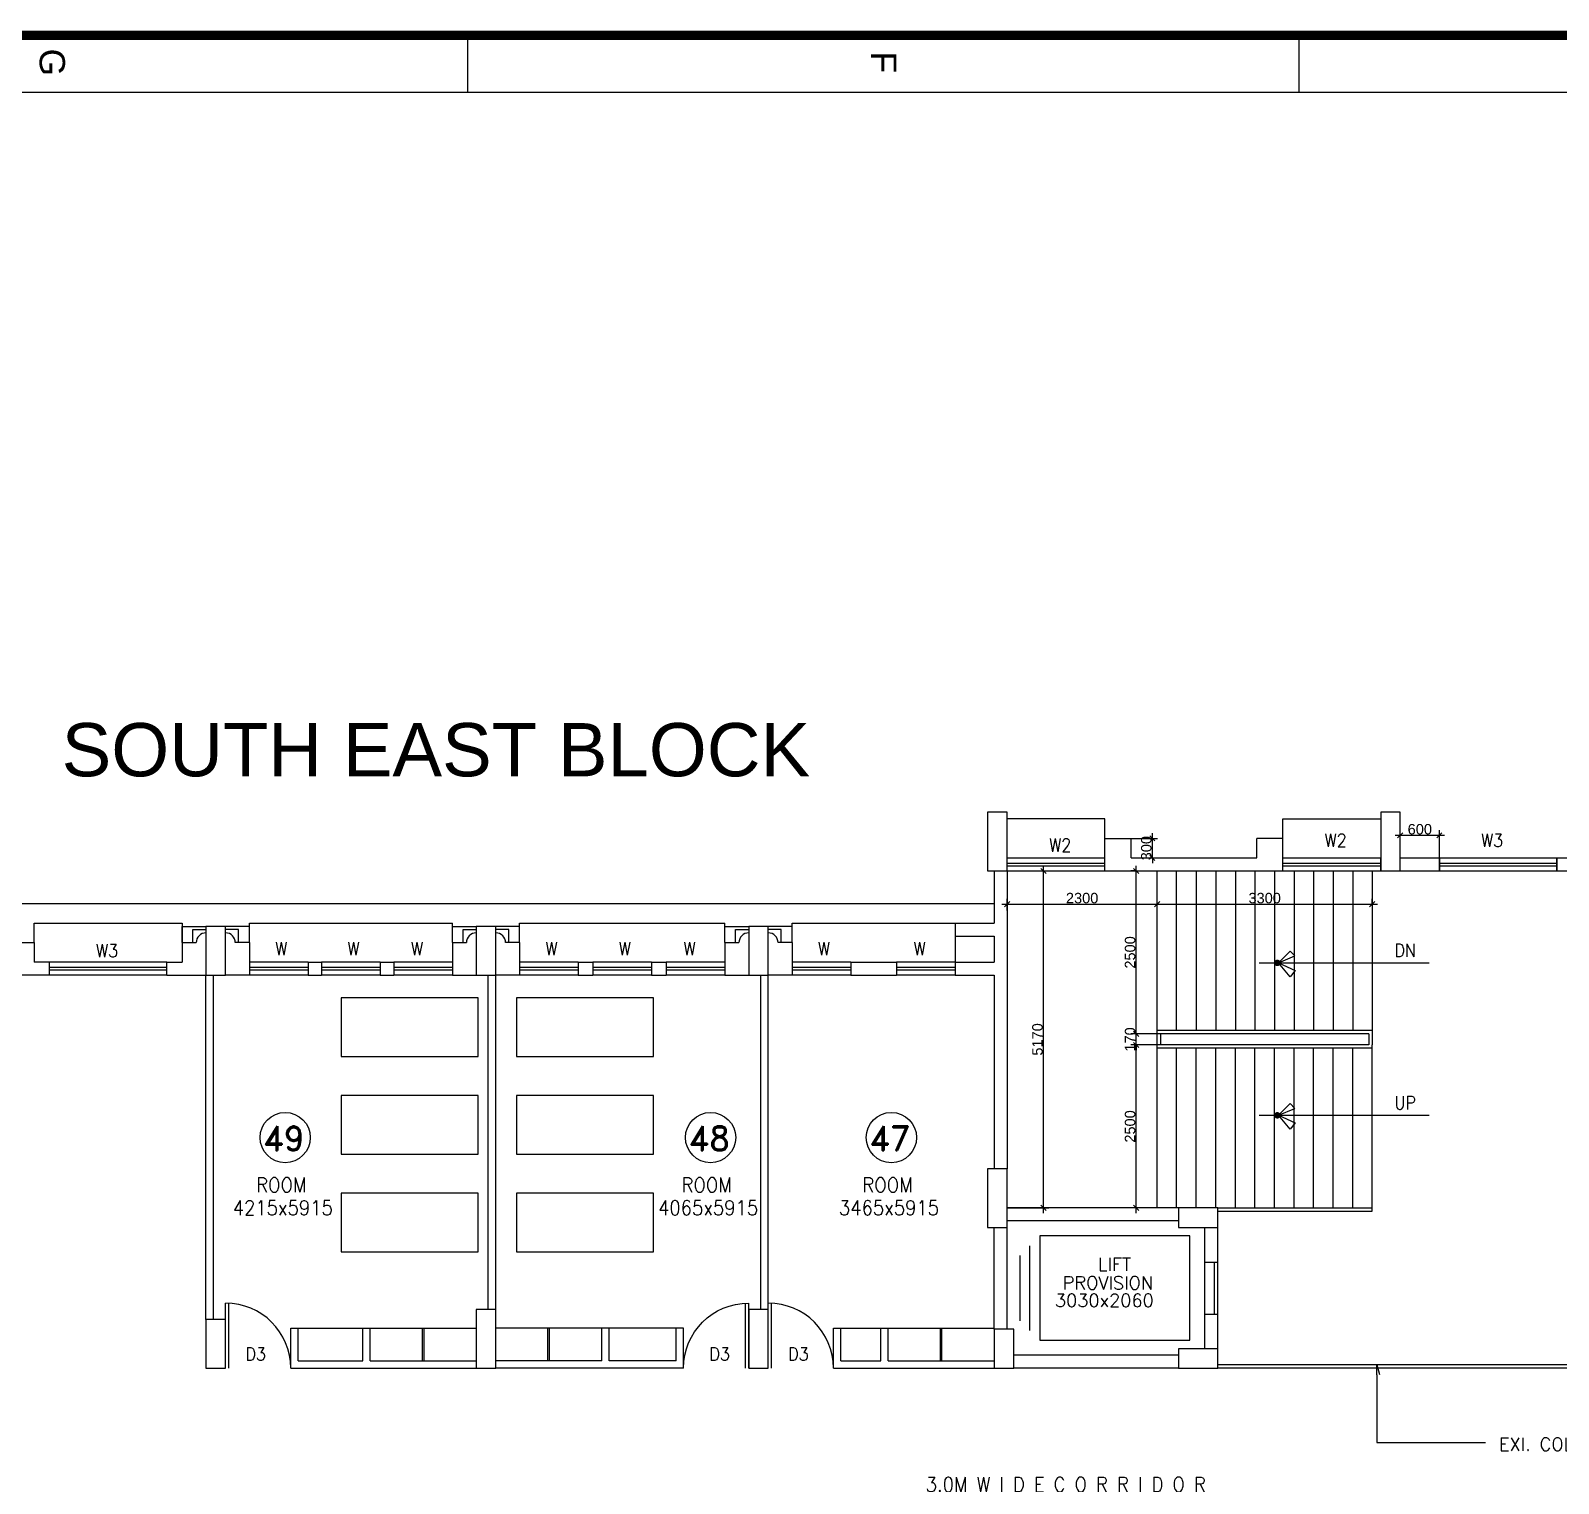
# Model space of a CAD drawing. Extents: x 10161149 to 10263331, y -3696053 to -3547728.
# Drawn here: x 10180030 to 10203467, y -3570020 to -3547728 of the extents above; entities that cross this region are included whole.
import ezdxf
from ezdxf.enums import TextEntityAlignment as Align

# ---------------------------------------------------------------- set-up
doc = ezdxf.new("R2010")
doc.units = 0
doc.header["$MEASUREMENT"] = 0
doc.header["$PDMODE"] = 35
doc.linetypes.add('DASHED', pattern=[0.75, 0.5, -0.25])
doc.layers.get('0').update_dxf_attribs({"linetype": 'CONTINUOUS'})
doc.layers.get('Defpoints').update_dxf_attribs({"linetype": 'CONTINUOUS'})
for name, color, linetype in [('25', 6, 'CONTINUOUS'), ('35', 1, 'CONTINUOUS'), ('5', 3, 'CONTINUOUS'), ('COL', 2, 'CONTINUOUS'), ('DAS', 1, 'DASHED'), ('DIM', 8, 'CONTINUOUS'), ('dim1', 5, 'CONTINUOUS'), ('DOOR', 31, 'CONTINUOUS'), ('Exi. Walls', 170, 'CONTINUOUS'), ('Staircase', 7, 'CONTINUOUS'), ('TITLE', 7, 'CONTINUOUS'), ('TXW', 6, 'CONTINUOUS'), ('Window', 4, 'CONTINUOUS')]:
    doc.layers.add(name, color=color, linetype=linetype)
doc.styles.add('ARIAL', font='arial.ttf', dxfattribs={"width": 0.75})
doc.styles.add('RD', font='ROMAND')
doc.styles.add('ROMANS', font='arial.ttf')
doc.styles.get("Standard").update_dxf_attribs({"font": 'romans.shx'})
doc.dimstyles.new('int. dim', dxfattribs={"dimtxt": 160, "dimasz": 80, "dimexe": 80, "dimexo": 0, "dimgap": 10, "dimtad": 1, "dimdec": 0, "dimzin": 12, "dimdsep": 46, "dimtxsty": 'ROMANS', "dimblk": 'OBLIQUE', "dimcen": 1.5, "dimdle": 80, "dimclrd": 5, "dimclre": 5, "dimclrt": 4, "dimadec": 0, "dimazin": 0, "dimtfac": 1, "dimtdec": 0, "dimtix": 1, "dimtmove": 2, "dimatfit": 3, "dimfxl": 1, "dimtolj": 1, "dimtzin": 0, "dimlwd": -1, "dimlwe": -1, "dimarcsym": 0})

# ---------------------------------------------------------------- blocks, each defined once
blk = doc.blocks.new('UPP')
at = {"layer": 'Staircase'}
blk.add_line((3, 0), (-23.09, 0), dxfattribs=at)
blk.add_lwpolyline([(0, 0), (-2.56, -1.17), (-1.76, -2.15), (0, 0), (-2.47, 1.07), (-1.76, 1.79)], close=True, dxfattribs=at)
at = {"layer": 'Staircase', "const_width": 0.5}
blk.add_lwpolyline([(-0.05, 0, 1), (0.45, 0, 1)], format="xyb", close=True, dxfattribs=at)
blk = doc.blocks.new('_Oblique')
at = {"color": 0, "linetype": 'ByBlock', "lineweight": -2}
blk.add_line((-0.5, -0.5), (0.5, 0.5), dxfattribs=at)
blk = doc.blocks.new('*D147')
at = {"layer": 'Defpoints', "color": 0, "lineweight": -3, "transparency": 16777216}
for p in [(10197311, -3561231), (10200611, -3561131), (10200611, -3561131)]:
    blk.add_point(p, dxfattribs=at)
at = {"layer": 'dim1', "color": 5, "transparency": 16777216}
for p, q in [((10197311, -3561231), (10197311, -3561051)), ((10200611, -3561131), (10200611, -3561051)), ((10197231, -3561131), (10200691, -3561131))]:
    blk.add_line(p, q, dxfattribs=at)
at = {"layer": 'dim1', "color": 5, "transparency": 16777216, "xscale": 80, "yscale": 80, "zscale": 80, "rotation": 180}
blk.add_blockref('_Oblique', (10197311, -3561131), dxfattribs=at)
at = {"layer": 'dim1', "color": 5, "transparency": 16777216, "xscale": 80, "yscale": 80, "zscale": 80}
blk.add_blockref('_Oblique', (10200611, -3561131), dxfattribs=at)
at = {"layer": 'dim1', "color": 4, "transparency": 16777216, "insert": (10198961, -3561040), "char_height": 160, "attachment_point": 5, "style": 'ROMANS'}
blk.add_mtext('\\A1;3300', dxfattribs=at)
blk = doc.blocks.new('WINP')
at = {"layer": 'Window'}
for p, q in [((0, 0), (0, 1)), ((0, 1), (1, 1)), ((1, 0), (1, 1)), ((0, 0.6), (1, 0.6)), ((0, 0.4), (1, 0.4)), ((0, 0), (1, 0))]:
    blk.add_line(p, q, dxfattribs=at)
blk = doc.blocks.new('*D148')
at = {"layer": 'Defpoints', "color": 0, "lineweight": -3, "transparency": 16777216}
for p in [(10195011, -3560623), (10195568, -3560623), (10195011, -3565793)]:
    blk.add_point(p, dxfattribs=at)
at = {"layer": 'dim1', "color": 5, "transparency": 16777216}
for p, q in [((10195568, -3565873), (10195568, -3560543)), ((10195011, -3560623), (10195648, -3560623)), ((10195011, -3565793), (10195648, -3565793))]:
    blk.add_line(p, q, dxfattribs=at)
at = {"layer": 'dim1', "color": 5, "transparency": 16777216, "xscale": 80, "yscale": 80, "zscale": 80}
for p, rotation in [((10195568, -3560623), 90), ((10195568, -3565793), 270)]:
    blk.add_blockref('_Oblique', p, dxfattribs=dict(at, rotation=rotation))
at = {"layer": 'dim1', "color": 4, "transparency": 16777216, "insert": (10195476, -3563208), "char_height": 160, "attachment_point": 5, "rotation": 90, "style": 'ROMANS'}
blk.add_mtext('\\A1;5170', dxfattribs=at)
blk = doc.blocks.new('*D149')
at = {"layer": 'Defpoints', "color": 0, "lineweight": -3, "transparency": 16777216}
for p in [(10196989, -3560623), (10196989, -3560623), (10197361, -3563123)]:
    blk.add_point(p, dxfattribs=at)
at = {"layer": 'dim1', "color": 5, "transparency": 16777216}
for p, q in [((10196989, -3563203), (10196989, -3560543)), ((10196989, -3560623), (10196909, -3560623)), ((10197361, -3563123), (10196909, -3563123))]:
    blk.add_line(p, q, dxfattribs=at)
at = {"layer": 'dim1', "color": 5, "transparency": 16777216, "xscale": 80, "yscale": 80, "zscale": 80}
for p, rotation in [((10196989, -3560623), 90), ((10196989, -3563123), 270)]:
    blk.add_blockref('_Oblique', p, dxfattribs=dict(at, rotation=rotation))
at = {"layer": 'dim1', "color": 4, "transparency": 16777216, "insert": (10196897, -3561873), "char_height": 160, "attachment_point": 5, "rotation": 90, "style": 'ROMANS'}
blk.add_mtext('\\A1;2500', dxfattribs=at)
blk = doc.blocks.new('*D150')
at = {"layer": 'Defpoints', "color": 0, "lineweight": -3, "transparency": 16777216}
for p in [(10196989, -3563293), (10197361, -3563293), (10197311, -3565793)]:
    blk.add_point(p, dxfattribs=at)
at = {"layer": 'dim1', "color": 5, "transparency": 16777216}
for p, q in [((10197361, -3563293), (10196909, -3563293)), ((10196989, -3565873), (10196989, -3563213)), ((10197311, -3565793), (10196909, -3565793))]:
    blk.add_line(p, q, dxfattribs=at)
at = {"layer": 'dim1', "color": 5, "transparency": 16777216, "xscale": 80, "yscale": 80, "zscale": 80}
for p, rotation in [((10196989, -3563293), 90), ((10196989, -3565793), 270)]:
    blk.add_blockref('_Oblique', p, dxfattribs=dict(at, rotation=rotation))
at = {"layer": 'dim1', "color": 4, "transparency": 16777216, "insert": (10196897, -3564543), "char_height": 160, "attachment_point": 5, "rotation": 90, "style": 'ROMANS'}
blk.add_mtext('\\A1;2500', dxfattribs=at)
blk = doc.blocks.new('*D151')
at = {"layer": 'Defpoints', "color": 0, "lineweight": -3, "transparency": 16777216}
for p in [(10196989, -3563123), (10197361, -3563123), (10197361, -3563293)]:
    blk.add_point(p, dxfattribs=at)
at = {"layer": 'dim1', "color": 5, "transparency": 16777216}
for p, q in [((10197361, -3563123), (10196909, -3563123)), ((10196989, -3563123), (10196989, -3563043)), ((10196989, -3563293), (10196989, -3563123)), ((10197361, -3563293), (10196909, -3563293)), ((10196989, -3563293), (10196989, -3563373))]:
    blk.add_line(p, q, dxfattribs=at)
at = {"layer": 'dim1', "color": 5, "transparency": 16777216, "xscale": 80, "yscale": 80, "zscale": 80}
for p, rotation in [((10196989, -3563123), 270), ((10196989, -3563293), 90)]:
    blk.add_blockref('_Oblique', p, dxfattribs=dict(at, rotation=rotation))
at = {"layer": 'dim1', "color": 4, "transparency": 16777216, "insert": (10196897, -3563208), "char_height": 160, "attachment_point": 5, "rotation": 90, "style": 'ROMANS'}
blk.add_mtext('\\A1;170', dxfattribs=at)
blk = doc.blocks.new('*D152')
at = {"layer": 'Defpoints', "color": 0, "lineweight": -3, "transparency": 16777216}
for p in [(10195011, -3561231), (10197311, -3561131), (10197311, -3561231)]:
    blk.add_point(p, dxfattribs=at)
at = {"layer": 'dim1', "color": 5, "transparency": 16777216}
for p, q in [((10195011, -3561231), (10195011, -3561051)), ((10197311, -3561231), (10197311, -3561051)), ((10194931, -3561131), (10197391, -3561131))]:
    blk.add_line(p, q, dxfattribs=at)
at = {"layer": 'dim1', "color": 5, "transparency": 16777216, "xscale": 80, "yscale": 80, "zscale": 80, "rotation": 180}
blk.add_blockref('_Oblique', (10195011, -3561131), dxfattribs=at)
at = {"layer": 'dim1', "color": 5, "transparency": 16777216, "xscale": 80, "yscale": 80, "zscale": 80}
blk.add_blockref('_Oblique', (10197311, -3561131), dxfattribs=at)
at = {"layer": 'dim1', "color": 4, "transparency": 16777216, "insert": (10196161, -3561040), "char_height": 160, "attachment_point": 5, "style": 'ROMANS'}
blk.add_mtext('\\A1;2300', dxfattribs=at)
blk = doc.blocks.new('*D153')
at = {"layer": 'Defpoints', "color": 0, "lineweight": -3, "transparency": 16777216}
for p in [(10196911, -3560123), (10197238, -3560123), (10196911, -3560423)]:
    blk.add_point(p, dxfattribs=at)
at = {"layer": 'dim1', "color": 5, "transparency": 16777216}
for p, q in [((10196911, -3560123), (10197318, -3560123)), ((10197238, -3560123), (10197238, -3560043)), ((10197238, -3560423), (10197238, -3560123)), ((10196911, -3560423), (10197318, -3560423)), ((10197238, -3560423), (10197238, -3560503))]:
    blk.add_line(p, q, dxfattribs=at)
at = {"layer": 'dim1', "color": 5, "transparency": 16777216, "xscale": 80, "yscale": 80, "zscale": 80}
for p, rotation in [((10197238, -3560123), 270), ((10197238, -3560423), 90)]:
    blk.add_blockref('_Oblique', p, dxfattribs=dict(at, rotation=rotation))
at = {"layer": 'dim1', "color": 4, "transparency": 16777216, "insert": (10197146, -3560273), "char_height": 160, "attachment_point": 5, "rotation": 90, "style": 'ROMANS'}
blk.add_mtext('\\A1;300', dxfattribs=at)
blk = doc.blocks.new('BLK')
at = {"layer": 'DIM', "color": 6}
blk.add_line((-1, 0), (0, 0), dxfattribs=at)
at = {"layer": 'DIM'}
blk.add_line((0, 0), (-0.97, -0.26), dxfattribs=at)
blk = doc.blocks.new('DOORP')
at = {"layer": 'DOOR'}
for p, q in [((0, 0), (0, 1)), ((0.05, 0), (0.05, 0.999))]:
    blk.add_line(p, q, dxfattribs=at)
at = {"layer": 'DOOR', "color": 145}
blk.add_arc((0, 0), 1, 0, 90, dxfattribs=at)
blk = doc.blocks.new('*D177')
at = {"layer": 'Defpoints', "color": 0, "lineweight": -3, "transparency": 16777216}
for p in [(10201641, -3560076), (10201041, -3560423), (10201641, -3560423)]:
    blk.add_point(p, dxfattribs=at)
at = {"layer": 'dim1', "color": 5, "transparency": 16777216}
for p, q in [((10200961, -3560076), (10201721, -3560076)), ((10201041, -3560423), (10201041, -3559996)), ((10201641, -3560423), (10201641, -3559996))]:
    blk.add_line(p, q, dxfattribs=at)
at = {"layer": 'dim1', "color": 5, "transparency": 16777216, "xscale": 80, "yscale": 80, "zscale": 80, "rotation": 180}
blk.add_blockref('_Oblique', (10201041, -3560076), dxfattribs=at)
at = {"layer": 'dim1', "color": 5, "transparency": 16777216, "xscale": 80, "yscale": 80, "zscale": 80}
blk.add_blockref('_Oblique', (10201641, -3560076), dxfattribs=at)
at = {"layer": 'dim1', "color": 4, "transparency": 16777216, "insert": (10201341, -3559984), "char_height": 160, "attachment_point": 5, "style": 'ROMANS'}
blk.add_mtext('\\A1;600', dxfattribs=at)
blk = doc.blocks.new('A$C66962185')
at = {"layer": 'TITLE'}
blk.add_line((2.142, -141176.034), (2.142, -140930.66), dxfattribs=at)
at = {"layer": 'TITLE', "color": 0}
for p, q in [((0, -141084.592), (2.142, -141084.592)), ((-0.153, -141115.838), (2.142, -141115.838))]:
    blk.add_line(p, q, dxfattribs=at)
at = {"layer": 'TITLE', "color": 7, "const_width": 0.355}
blk.add_lwpolyline([(363, -140928.365), (363, -141178.329), (0, -141178.329), (0, -140928.365)], close=True, dxfattribs=at)
at = {"layer": 'TITLE', "color": 0, "style": 'ROMANS'}
for s, p in [('F', (1.019, -141100.19)), ('G', (1.019, -141131.436))]:
    blk.add_text(s, height=0.952, dxfattribs=at).set_placement(p, align=Align.MIDDLE)

msp = doc.modelspace()

# ---------------------------------------------------------------- linework, layer by layer
at = {"layer": '25'}
for p, q in [((10201641, -3560423), (10203441, -3560423)), ((10201641, -3560503), (10203441, -3560503)), ((10201641, -3560543), (10203441, -3560543)), ((10197311, -3563073), (10197311, -3560623)), ((10197611, -3563073), (10197611, -3560623)), ((10197911, -3560623), (10197911, -3563073)), ((10198211, -3560623), (10198211, -3563073)), ((10198511, -3560623), (10198511, -3563073)), ((10198811, -3560623), (10198811, -3563073)), ((10199111, -3560623), (10199111, -3563073)), ((10199411, -3560623), (10199411, -3563073)), ((10199711, -3560623), (10199711, -3563073)), ((10200011, -3560623), (10200011, -3563073)), ((10200311, -3560623), (10200311, -3563073)), ((10200611, -3560623), (10200611, -3563123)), ((10201641, -3560623), (10203441, -3560623)), ((10194211, -3561623), (10194211, -3562023)), ((10200611, -3563073), (10197311, -3563073)), ((10197311, -3565793), (10197311, -3563073)), ((10200561, -3563123), (10197361, -3563123)), ((10197361, -3563123), (10197361, -3563293)), ((10200561, -3563123), (10200561, -3563293)), ((10200611, -3563123), (10200611, -3563293)), ((10200611, -3563343), (10197311, -3563343)), ((10200561, -3563293), (10197361, -3563293)), ((10197611, -3565793), (10197611, -3563343)), ((10197911, -3565793), (10197911, -3563343)), ((10198211, -3565793), (10198211, -3563343)), ((10198511, -3565793), (10198511, -3563343)), ((10198811, -3565793), (10198811, -3563343)), ((10199111, -3565793), (10199111, -3563343)), ((10199411, -3565793), (10199411, -3563343)), ((10199711, -3565793), (10199711, -3563343)), ((10200011, -3565793), (10200011, -3563343)), ((10200311, -3565793), (10200311, -3563343)), ((10200611, -3565843), (10200611, -3563293)), ((10198241, -3565793), (10200611, -3565793)), ((10198241, -3565843), (10200611, -3565843)), ((10195361, -3567673), (10195361, -3566373)), ((10195211, -3567523), (10195211, -3566523)), ((10198041, -3567423), (10198041, -3566623)), ((10198241, -3567423), (10198241, -3566623)), ((10184136, -3567638), (10185126, -3567638)), ((10185241, -3567638), (10186866, -3567638)), ((10186041, -3568138), (10186041, -3567638)), ((10186066, -3568138), (10186066, -3567638)), ((10188791, -3567638), (10187166, -3567638)), ((10187966, -3568138), (10187966, -3567638)), ((10187991, -3568138), (10187991, -3567638)), ((10189931, -3567638), (10188906, -3567638)), ((10192461, -3567638), (10193071, -3567638)), ((10193186, -3567638), (10194811, -3567638)), ((10193986, -3568138), (10193986, -3567638)), ((10194011, -3568138), (10194011, -3567638)), ((10204041, -3568253), (10198241, -3568253))]:
    msp.add_line(p, q, dxfattribs=at)
for points in [[(10182356, -3561723), (10182356, -3561473), (10182721, -3561473)], [(10183386, -3561723), (10183386, -3561473), (10183021, -3561473)], [(10186501, -3561723), (10186501, -3561473), (10186866, -3561473)], [(10187531, -3561723), (10187531, -3561473), (10187166, -3561473)], [(10190681, -3561723), (10190681, -3561473), (10191046, -3561473)], [(10191711, -3561723), (10191711, -3561473), (10191346, -3561473)]]:
    msp.add_lwpolyline(points, dxfattribs=at)
msp.add_lwpolyline([(10197811, -3567823), (10197811, -3566223), (10195511, -3566223), (10195511, -3567823)], close=True, dxfattribs=at)
for centre in [(10183935.7, -3564713.3), (10190460.7, -3564713.3), (10193234.8, -3564713.3)]:
    msp.add_circle(centre, 385.6, dxfattribs=at)
at = {"layer": 'COL', "color": 2}
for points in [[(10194711, -3559723), (10194711, -3560623), (10195011, -3560623), (10195011, -3559723)], [(10200741, -3559723), (10200741, -3560623), (10201041, -3560623), (10201041, -3559723)], [(10182721, -3561473), (10182721, -3562223), (10183021, -3562223), (10183021, -3561473)], [(10186866, -3561473), (10186866, -3562223), (10187166, -3562223), (10187166, -3561473)], [(10191046, -3561473), (10191046, -3562223), (10191346, -3562223), (10191346, -3561473)], [(10194711, -3565193), (10194711, -3566093), (10195011, -3566093), (10195011, -3565193)], [(10197641, -3566093), (10198241, -3566093), (10198241, -3565793), (10197641, -3565793)], [(10186866, -3567353), (10186866, -3568253), (10187166, -3568253), (10187166, -3567353)], [(10191046, -3567353), (10191046, -3568253), (10191346, -3568253), (10191346, -3567353)], [(10182721, -3567503), (10182721, -3568253), (10183021, -3568253), (10183021, -3567503)], [(10195111, -3568253), (10195111, -3567653), (10194811, -3567653), (10194811, -3568253)], [(10197641, -3568253), (10198241, -3568253), (10198241, -3567953), (10197641, -3567953)]]:
    msp.add_lwpolyline(points, close=True, dxfattribs=at)
at = {"layer": 'DAS', "linetype": 'Continuous'}
for p, q in [((10172591, -3561123), (10194811, -3561123)), ((10183386, -3561423), (10186501, -3561423)), ((10183386, -3561473), (10183386, -3561423)), ((10186501, -3561473), (10186501, -3561423)), ((10187531, -3561423), (10190681, -3561423)), ((10187531, -3561473), (10187531, -3561423)), ((10190681, -3561473), (10190681, -3561423)), ((10191711, -3561473), (10191711, -3561423)), ((10191711, -3561423), (10194211, -3561423)), ((10198191, -3567423), (10198191, -3566623)), ((10204041, -3568203), (10198241, -3568203))]:
    msp.add_line(p, q, dxfattribs=at)
for points in [[(10196511, -3560123), (10196511, -3559823), (10195011, -3559823)], [(10199241, -3560123), (10199241, -3559823), (10200741, -3559823)], [(10180086, -3561723), (10180086, -3561423), (10182356, -3561423), (10182356, -3561723)]]:
    msp.add_lwpolyline(points, dxfattribs=at)
at = {"layer": 'dim1'}
for p, q in [((10200681.6, -3568353), (10200681.6, -3569391.8)), ((10200681.6, -3569391.8), (10202347.2, -3569391.8))]:
    msp.add_line(p, q, dxfattribs=at)
for points in [[(10182521, -3561723), (10182521, -3561523), (10182721, -3561523)], [(10183221, -3561723), (10183221, -3561523), (10183021, -3561523)], [(10186666, -3561723), (10186666, -3561523), (10186866, -3561523)], [(10187366, -3561723), (10187366, -3561523), (10187166, -3561523)], [(10190846, -3561723), (10190846, -3561523), (10191046, -3561523)], [(10191546, -3561723), (10191546, -3561523), (10191346, -3561523)]]:
    msp.add_lwpolyline(points, dxfattribs=at)
for points in [[(10184795.9, -3562567.3), (10184795.9, -3563467.3), (10186895.9, -3563467.3), (10186895.9, -3562567.3)], [(10187485.8, -3562567.3), (10187485.8, -3563467.3), (10189585.8, -3563467.3), (10189585.8, -3562567.3)], [(10184795.9, -3564067.3), (10184795.9, -3564967.3), (10186895.9, -3564967.3), (10186895.9, -3564067.3)], [(10187485.8, -3564067.3), (10187485.8, -3564967.3), (10189585.8, -3564967.3), (10189585.8, -3564067.3)], [(10184795.9, -3565567.3), (10184795.9, -3566467.3), (10186895.9, -3566467.3), (10186895.9, -3565567.3)], [(10187485.8, -3565567.3), (10187485.8, -3566467.3), (10189585.8, -3566467.3), (10189585.8, -3565567.3)]]:
    msp.add_lwpolyline(points, close=True, dxfattribs=at)
at = {"layer": 'Exi. Walls'}
for p, q in [((10196511, -3560123), (10196911, -3560123)), ((10196511, -3560423), (10196511, -3560123)), ((10196911, -3560423), (10196911, -3560123)), ((10198841, -3560423), (10198841, -3560123)), ((10199241, -3560123), (10198841, -3560123)), ((10199241, -3560623), (10199241, -3560123)), ((10196911, -3560423), (10198841, -3560423)), ((10201041, -3560423), (10201641, -3560423)), ((10201641, -3560623), (10201641, -3560423)), ((10201641, -3560423), (10201641, -3560623)), ((10203441, -3560623), (10203441, -3560423)), ((10203441, -3560423), (10204041, -3560423)), ((10203441, -3560423), (10203441, -3560623)), ((10194811, -3560623), (10194811, -3561423)), ((10195011, -3560623), (10195011, -3565193)), ((10196511, -3560623), (10199241, -3560623)), ((10201041, -3560623), (10201641, -3560623)), ((10203441, -3560623), (10204041, -3560623)), ((10194211, -3561423), (10194211, -3561623)), ((10194211, -3561423), (10194811, -3561423)), ((10179721, -3561723), (10180086, -3561723)), ((10180086, -3561723), (10180086, -3562023)), ((10182356, -3561723), (10182571, -3561723)), ((10182356, -3561723), (10182356, -3562023)), ((10183386, -3561723), (10183171, -3561723)), ((10183386, -3561723), (10183386, -3562023)), ((10186501, -3561723), (10186501, -3562023)), ((10186501, -3561723), (10186716, -3561723)), ((10187531, -3561723), (10187316, -3561723)), ((10187531, -3561723), (10187531, -3562023)), ((10190681, -3561723), (10190896, -3561723)), ((10190681, -3561723), (10190681, -3562023)), ((10191711, -3561723), (10191496, -3561723)), ((10191711, -3561723), (10191711, -3562023)), ((10194211, -3561623), (10194811, -3561623)), ((10194811, -3561623), (10194811, -3562023)), ((10180321, -3562223), (10179721, -3562223)), ((10180321, -3562023), (10180086, -3562023)), ((10182121, -3562023), (10182356, -3562023)), ((10182121, -3562223), (10182721, -3562223)), ((10182721, -3567503), (10182721, -3562223)), ((10182836, -3567503), (10182836, -3562223)), ((10183386, -3562223), (10183021, -3562223)), ((10184286, -3562023), (10184493.5, -3562023)), ((10184286, -3562223), (10184493.5, -3562223)), ((10185393.5, -3562023), (10185601, -3562023)), ((10185393.5, -3562223), (10185601, -3562223)), ((10186501, -3562223), (10186866, -3562223)), ((10187051, -3567353), (10187051, -3562223)), ((10187531, -3562223), (10187166, -3562223)), ((10187166, -3567353), (10187166, -3562223)), ((10188431, -3562023), (10188656, -3562023)), ((10188431, -3562223), (10188656, -3562223)), ((10189556, -3562023), (10189781, -3562023)), ((10189556, -3562223), (10189781, -3562223)), ((10190681, -3562223), (10191046, -3562223)), ((10191231, -3567353), (10191231, -3562223)), ((10191711, -3562223), (10191346, -3562223)), ((10191346, -3567353), (10191346, -3562223)), ((10192611, -3562023), (10193311, -3562023)), ((10192611, -3562223), (10193311, -3562223)), ((10194211, -3562023), (10194811, -3562023)), ((10194211, -3562223), (10194811, -3562223)), ((10194811, -3562223), (10194811, -3565193)), ((10197641, -3565793), (10195011, -3565793)), ((10197641, -3565993), (10195011, -3565993)), ((10197641, -3565793), (10195381, -3565793)), ((10194811, -3567653), (10194811, -3566093)), ((10195011, -3567653), (10195011, -3566063)), ((10198041, -3566623), (10198041, -3566093)), ((10198241, -3566623), (10198241, -3566093)), ((10198041, -3566623), (10198241, -3566623)), ((10198041, -3567953), (10198041, -3567423)), ((10198041, -3567423), (10198241, -3567423)), ((10198241, -3567953), (10198241, -3567423)), ((10184021, -3567638), (10184136, -3567638)), ((10184021, -3568138), (10184021, -3567638)), ((10184136, -3568138), (10184136, -3567638)), ((10185126, -3568138), (10185126, -3567638)), ((10185126, -3567638), (10185241, -3567638)), ((10185241, -3568138), (10185241, -3567638)), ((10188906, -3567638), (10188791, -3567638)), ((10188791, -3568138), (10188791, -3567638)), ((10188906, -3568138), (10188906, -3567638)), ((10190046, -3567638), (10189931, -3567638)), ((10189931, -3568138), (10189931, -3567638)), ((10190046, -3568138), (10190046, -3567638)), ((10192346, -3568138), (10192346, -3567638)), ((10192346, -3567638), (10192461, -3567638)), ((10192461, -3568138), (10192461, -3567638)), ((10193071, -3568138), (10193071, -3567638)), ((10193071, -3567638), (10193186, -3567638)), ((10193186, -3568138), (10193186, -3567638)), ((10197641, -3568053), (10195111, -3568053)), ((10184021, -3568138), (10184021, -3568138)), ((10184021, -3568253), (10184021, -3568138)), ((10184021, -3568138), (10184021, -3568138)), ((10184021, -3568253), (10186866, -3568253)), ((10184136, -3568138), (10185126, -3568138)), ((10185241, -3568138), (10186866, -3568138)), ((10188791, -3568138), (10187166, -3568138)), ((10190046, -3568253), (10187166, -3568253)), ((10189931, -3568138), (10188906, -3568138)), ((10190046, -3568138), (10190046, -3568138)), ((10190046, -3568253), (10190046, -3568138)), ((10192346, -3568138), (10192346, -3568138)), ((10192346, -3568253), (10192346, -3568138)), ((10192346, -3568253), (10194811, -3568253)), ((10192461, -3568138), (10193071, -3568138)), ((10193186, -3568138), (10194811, -3568138)), ((10197641, -3568253), (10195111, -3568253))]:
    msp.add_line(p, q, dxfattribs=at)
for centre, start, end in [((10182721, -3561723), 90, 180), ((10183021, -3561723), 0, 90), ((10186866, -3561723), 90, 180), ((10187166, -3561723), 0, 90), ((10191046, -3561723), 90, 180), ((10191346, -3561723), 0, 90)]:
    msp.add_arc(centre, 150, start, end, dxfattribs=at)

# ---------------------------------------------------------------- block references
at = {"layer": '5'}
for name, p, xscale, yscale, zscale in [('WINP', (10182121, -3562223), -1800, 200, 1800), ('DOORP', (10183021, -3568253), 1000, 1000, 1000), ('DOORP', (10191046, -3568253), -1000, 1000, 1000), ('DOORP', (10191346, -3568253), 1000, 1000, 1000)]:
    msp.add_blockref(name, p, dxfattribs=dict(at, xscale=xscale, yscale=yscale, zscale=zscale))
at = {"layer": '5', "xscale": 900, "yscale": 200, "zscale": 900, "rotation": 180}
for p in [(10184286, -3562023), (10185393.5, -3562023), (10186501, -3562023), (10188431, -3562023), (10189556, -3562023), (10190681, -3562023), (10192611, -3562023), (10194211, -3562023)]:
    msp.add_blockref('WINP', p, dxfattribs=at)
at = {"layer": 'DIM'}
for name, p, xscale, yscale, zscale in [('WINP', (10195011, -3560623), 1500, 200, 1500), ('WINP', (10199241, -3560623), 1500, 200, 1500), ('UPP', (10199175, -3562033.7), -100, 100, 100), ('UPP', (10199175, -3564372.1), -100, 100, 100)]:
    msp.add_blockref(name, p, dxfattribs=dict(at, xscale=xscale, yscale=yscale, zscale=zscale))
at = {"layer": 'dim1', "xscale": 150, "yscale": 150, "zscale": 150, "rotation": 90}
msp.add_blockref('BLK', (10200681.6, -3568203), dxfattribs=at)
at = {"layer": 'TITLE', "xscale": 408.2071461423766, "yscale": 408.2071430981014, "zscale": 408.2071443180172, "rotation": 270}
msp.add_blockref('A$C66962185', (67791223.9, -3547800.9), dxfattribs=at)

# ---------------------------------------------------------------- texts
at = {"layer": '35', "style": 'RD'}
for s, p in [('49', (10183593, -3564914.2)), ('48', (10190117.9, -3564914.2)), ('47', (10192892, -3564914.2))]:
    msp.add_text(s, height=375, dxfattribs=at).set_placement(p)
at = {"layer": 'TITLE', "color": 170, "style": 'ARIAL'}
msp.add_text('SOUTH EAST BLOCK', height=817.254, rotation=0.00005, dxfattribs=at).set_placement((10186247.7, -3559171), align=Align.CENTER)
at = {"layer": 'TXW', "width": 0.9}
for s, height, p in [('W2', 200, (10195654.8, -3560327)), ('W2', 200, (10199879.8, -3560253.7)), ('W3', 200, (10202279.8, -3560253.7)), ('W3', 200, (10181033.4, -3561945)), ('W', 200, (10183782.3, -3561915)), ('W', 200, (10184889.8, -3561915)), ('W', 200, (10185865.3, -3561915)), ('W', 200, (10187927.3, -3561915)), ('W', 200, (10189052.3, -3561915)), ('W', 200, (10190045.3, -3561915)), ('W', 200, (10192107.3, -3561915)), ('W', 200, (10193575.3, -3561915)), ('DN', 200, (10200949.8, -3561942.1)), ('UP', 200, (10200949.8, -3564280.6)), ('ROOM', 225, (10183491.1, -3565553.8)), ('ROOM', 225, (10190016.1, -3565553.8)), ('ROOM', 225, (10192790.2, -3565553.8)), ('4215x5915', 225, (10183130.5, -3565902.4)), ('4065x5915', 225, (10189655.5, -3565902.4)), ('3465x5915', 225, (10192429.5, -3565902.4)), ('D3', 200, (10183325.2, -3568133.7)), ('D3', 200, (10190441.8, -3568133.7)), ('D3', 200, (10191650.2, -3568133.7)), ('3.0M W I D E C O R R I D O R', 225, (10193761.6, -3570147.5))]:
    msp.add_text(s, height=height, dxfattribs=at).set_placement(p)
at = {"layer": 'TXW'}
for s, p in [('LIFT', (10196403.7, -3566757.6)), ('PROVISION', (10195862.2, -3567043.1)), ('3030x2060', (10195743, -3567312)), ('EXI. COLLAPASABLE DOOR/', (10202553, -3569519.2))]:
    msp.add_text(s, height=200, dxfattribs=at).set_placement(p)

# ---------------------------------------------------------------- dimensions: what is measured, and where the dimension line sits
at = {"layer": 'dim1'}
for base, p1, p2, text, picture, middle in [((10201641, -3560075.8), (10201041, -3560423), (10201641, -3560423), '600', '*D177', (10201341, -3559984.1)), ((10197311, -3561131.3), (10195011, -3561230.8), (10197311, -3561230.8), '2300', '*D152', (10196161, -3561039.6)), ((10200611, -3561131.3), (10197311, -3561230.8), (10200611, -3561131.3), '3300', '*D147', (10198961, -3561039.6))]:
    dim = msp.add_linear_dim(base=base, p1=p1, p2=p2, text=text, dimstyle='int. dim', dxfattribs=at)
    dim.commit()
    dim.dimension.update_dxf_attribs({"geometry": picture, "text_midpoint": middle})
for base, p1, p2, text, picture, middle in [((10197237.9, -3560123), (10196911, -3560423), (10196911, -3560123), '300', '*D153', (10197146.2, -3560273)), ((10195568.2, -3560623), (10195011, -3565793), (10195011, -3560623), '5170', '*D148', (10195476.5, -3563208)), ((10196988.7, -3560623), (10197361, -3563123), (10196988.7, -3560623), '2500', '*D149', (10196897, -3561873)), ((10196988.7, -3563123), (10197361, -3563293), (10197361, -3563123), '170', '*D151', (10196897, -3563208)), ((10196988.7, -3563293), (10197311, -3565793), (10197361, -3563293), '2500', '*D150', (10196897, -3564543))]:
    dim = msp.add_linear_dim(base=base, p1=p1, p2=p2, angle=90, text=text, dimstyle='int. dim', dxfattribs=at)
    dim.commit()
    dim.dimension.update_dxf_attribs({"geometry": picture, "text_midpoint": middle})

doc.saveas('drawing.dxf')
